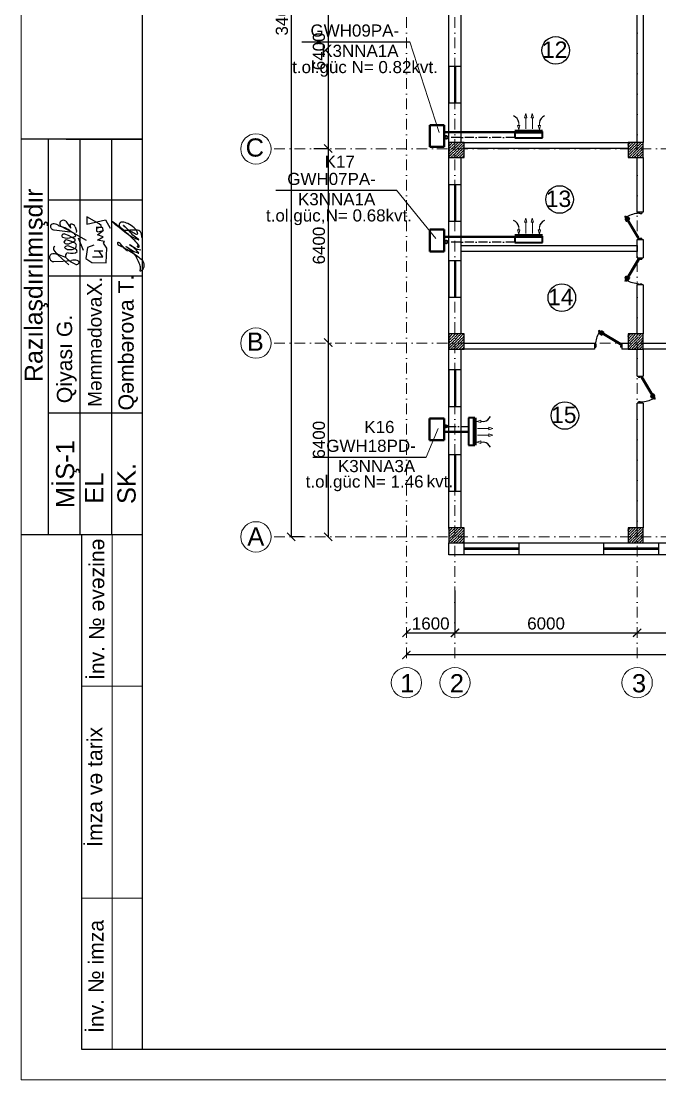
# Model space of a CAD drawing. Header units: millimetres. Extents: x 895788 to 1136524, y -21936 to 400945.
# Drawn here: x 1016239 to 1037276, y 204641 to 239538 of the extents above; entities that cross this region are included whole.
import ezdxf

# ---------------------------------------------------------------- set-up
doc = ezdxf.new("R2010")
doc.units = ezdxf.units.MM
doc.linetypes.add('ACAD_ISO10W100', pattern=[18, 12, -3, 0, -3])
doc.linetypes.add('Штрихпунктирная', pattern=[670.277762, 352.777767, -176.388884, 0, -141.111112])
for name, color, linetype, lineweight in [('0_Pen_No__1', 7, 'Continuous', 15), ('LLLLLLLL', 7, 'Continuous', 30), ('ДВЕРИ', 7, 'Continuous', 5), ('невидимка_Ном._пера__241_Ном._пера__7', 7, 'Continuous', 60), ('оси_Ном._пера__1', 7, 'Continuous', 15), ('перегородка_Ном._пера__7', 7, 'Continuous', 60), ('перегородка_Ном._пера__7_Ном._пера__7', 7, 'Continuous', 60), ('размер_Ном._пера__1_Ном._пера__7', 7, 'Continuous', 60), ('размер_Ном._пера__241_Ном._пера__7', 7, 'Continuous', 60), ('Чертеж эскизный_Ном._пера__1_Ном._пера__241_Ном._пера__21', 7, 'Continuous', 30)]:
    doc.layers.add(name, color=color, linetype=linetype, lineweight=lineweight)
doc.layers.add('Lines', color=7, linetype='Continuous')
doc.styles.add('ARİAL', font='arial.ttf')
doc.styles.get("Standard").update_dxf_attribs({"font": 'arial.ttf', "height": 400})
doc.styles.add('Times  New  Roman', font='A3TI(LA).TTF')
doc.styles.add('СГЕНЕРИР_СТИЛЬ_1', font='arial.ttf')
doc.dimstyles.new('razmeri a-g', dxfattribs={"dimtxt": 400, "dimasz": 270, "dimexe": 1.25, "dimexo": 0.625, "dimgap": 100, "dimtad": 1, "dimdec": 0, "dimtxsty": 'Standard', "dimblk": 'ARCHTICK', "dimcen": 2.5, "dimadec": 0, "dimazin": 0, "dimtfac": 1, "dimtdec": 0, "dimtmove": 0, "dimatfit": 3, "dimfxl": 1, "dimarcsym": 0})

# ---------------------------------------------------------------- blocks, each defined once
blk = doc.blocks.new('qapi 700')
at = {"layer": 'ДВЕРИ', "color": 251, "lineweight": 25, "true_color": 0x636466}
for p, q in [((1281620, 90086), (1281659, 90086)), ((1281620, 89997), (1281651, 89997)), ((1281651, 89997), (1281651, 90034)), ((1281651, 90034), (1281659, 90034)), ((1281659, 90034), (1281659, 90086)), ((1282368, 90010), (1281735, 89633)), ((1282395, 89980), (1281741, 89591)), ((1282382, 89987), (1282368, 90010)), ((1282420, 90086), (1282380, 90086)), ((1282380, 90034), (1282380, 90085)), ((1282388, 90034), (1282380, 90034)), ((1282388, 89991), (1282382, 89987)), ((1282388, 89997), (1282388, 90034)), ((1282420, 89997), (1282388, 89997)), ((1282420, 89997), (1282388, 89997)), ((1282395, 89980), (1282388, 89991)), ((1281812, 89685), (1281762, 89656)), ((1281762, 89656), (1281765, 89651)), ((1281776, 89665), (1281770, 89676)), ((1281775, 89698), (1281826, 89728)), ((1281787, 89613), (1281837, 89642)), ((1281792, 89676), (1281793, 89674)), ((1281835, 89712), (1281794, 89687)), ((1281814, 89681), (1281812, 89685)), ((1281872, 89650), (1281831, 89626)), ((1281837, 89642), (1281835, 89646)), ((1281836, 89725), (1281838, 89722)), ((1281884, 89645), (1281883, 89647)), ((1281733, 89605), (1281747, 89613)), ((1281741, 89591), (1281733, 89605)), ((1281747, 89613), (1281735, 89633)), ((1281785, 89617), (1281787, 89613)), ((1281802, 89622), (1281809, 89609)), ((1281820, 89629), (1281818, 89631)), ((1281831, 89604), (1281881, 89634))]:
    blk.add_line(p, q, dxfattribs=at)
for centre, radius, start, end in [((1282471, 90052), 821, 183.4077, 209.5706), ((1281783, 89684), 15.9, 120.7133, 210.7133), ((1281798, 89680), 7.94, 120.7133, 210.7133), ((1281830, 89721), 7.94, 30.7133, 120.7133), ((1281831, 89718), 7.94, 300.7133, 30.7133), ((1281876, 89643), 7.94, 30.7133, 120.7133), ((1281877, 89641), 7.94, 300.7133, 30.7133), ((1281823, 89617), 15.9, 210.7133, 300.7133), ((1281827, 89633), 7.94, 210.7133, 300.7133)]:
    blk.add_arc(centre, radius, start, end, dxfattribs=at)
blk = doc.blocks.new('_ArchTick')
at = {"color": 0, "linetype": 'ByBlock', "const_width": 0.15}
blk.add_lwpolyline([(-0.5, -0.5), (0.5, 0.5)], dxfattribs=at)
blk = doc.blocks.new('*D118')
at = {"color": 0, "lineweight": -2, "transparency": 16777216}
for p, q in [((1025536, 257142), (1025131, 257142)), ((1025133, 257142), (1025133, 222542)), ((1025536, 222542), (1025131, 222542))]:
    blk.add_line(p, q, dxfattribs=at)
at = {"layer": 'Defpoints', "color": 0, "transparency": 16777216}
for p in [(1025537, 257142), (1025133, 222542), (1025537, 222542)]:
    blk.add_point(p, dxfattribs=at)
at = {"color": 0, "lineweight": -2, "transparency": 16777216, "xscale": 270, "yscale": 270, "zscale": 270}
for p, rotation in [((1025133, 257142), 90), ((1025133, 222542), 270)]:
    blk.add_blockref('_ArchTick', p, dxfattribs=dict(at, rotation=rotation))
at = {"color": 0, "transparency": 16777216, "insert": (1024828, 239842), "char_height": 400, "attachment_point": 5, "rotation": 90}
blk.add_mtext('34600', dxfattribs=at)
blk = doc.blocks.new('*D122')
at = {"color": 0, "lineweight": -2, "transparency": 16777216}
for p, q in [((1026352, 241742), (1026352, 235342)), ((1026353, 241742), (1026353, 241742)), ((1025880, 235342), (1026353, 235342))]:
    blk.add_line(p, q, dxfattribs=at)
at = {"layer": 'Defpoints', "color": 0, "transparency": 16777216}
for p in [(1026352, 241742), (1025880, 235342), (1026352, 235342)]:
    blk.add_point(p, dxfattribs=at)
at = {"color": 0, "lineweight": -2, "transparency": 16777216, "xscale": 270, "yscale": 270, "zscale": 270}
for p, rotation in [((1026352, 241742), 90), ((1026352, 235342), 270)]:
    blk.add_blockref('_ArchTick', p, dxfattribs=dict(at, rotation=rotation))
at = {"color": 0, "transparency": 16777216, "insert": (1026048, 238542), "char_height": 400, "attachment_point": 5, "rotation": 90}
blk.add_mtext('6400', dxfattribs=at)
blk = doc.blocks.new('*D123')
at = {"color": 0, "lineweight": -2, "transparency": 16777216}
for p, q in [((1025880, 235342), (1026353, 235342)), ((1026352, 235342), (1026352, 228942)), ((1026353, 228942), (1026353, 228942))]:
    blk.add_line(p, q, dxfattribs=at)
at = {"layer": 'Defpoints', "color": 0, "transparency": 16777216}
for p in [(1025880, 235342), (1026352, 228942), (1026352, 228942)]:
    blk.add_point(p, dxfattribs=at)
at = {"color": 0, "lineweight": -2, "transparency": 16777216, "xscale": 270, "yscale": 270, "zscale": 270}
for p, rotation in [((1026352, 235342), 90), ((1026352, 228942), 270)]:
    blk.add_blockref('_ArchTick', p, dxfattribs=dict(at, rotation=rotation))
at = {"color": 0, "transparency": 16777216, "insert": (1026048, 232142), "char_height": 400, "attachment_point": 5, "rotation": 90}
blk.add_mtext('6400', dxfattribs=at)
blk = doc.blocks.new('*D124')
at = {"color": 0, "lineweight": -2, "transparency": 16777216}
for p, q in [((1026352, 228942), (1026351, 228942)), ((1026352, 228942), (1026352, 222541)), ((1026353, 222541), (1026353, 222541))]:
    blk.add_line(p, q, dxfattribs=at)
at = {"layer": 'Defpoints', "color": 0, "transparency": 16777216}
for p in [(1026352, 228942), (1026352, 222541), (1026352, 222541)]:
    blk.add_point(p, dxfattribs=at)
at = {"color": 0, "lineweight": -2, "transparency": 16777216, "xscale": 270, "yscale": 270, "zscale": 270}
for p, rotation in [((1026352, 228942), 90), ((1026352, 222541), 270)]:
    blk.add_blockref('_ArchTick', p, dxfattribs=dict(at, rotation=rotation))
at = {"color": 0, "transparency": 16777216, "insert": (1026048, 225741), "char_height": 400, "attachment_point": 5, "rotation": 90}
blk.add_mtext('6400', dxfattribs=at)
blk = doc.blocks.new('*D125')
at = {"color": 0, "lineweight": -2, "transparency": 16777216}
for p, q in [((1028929, 218754), (1028929, 218644)), ((1074129, 218646), (1028929, 218646)), ((1074129, 218754), (1074129, 218644))]:
    blk.add_line(p, q, dxfattribs=at)
at = {"layer": 'Defpoints', "color": 0, "transparency": 16777216}
for p in [(1028929, 218755), (1028929, 218646), (1074129, 218755)]:
    blk.add_point(p, dxfattribs=at)
at = {"color": 0, "lineweight": -2, "transparency": 16777216, "xscale": 270, "yscale": 270, "zscale": 270, "rotation": 180}
blk.add_blockref('_ArchTick', (1028929, 218646), dxfattribs=at)
at = {"color": 0, "lineweight": -2, "transparency": 16777216, "xscale": 270, "yscale": 270, "zscale": 270}
blk.add_blockref('_ArchTick', (1074129, 218646), dxfattribs=at)
at = {"color": 0, "transparency": 16777216, "insert": (1051529, 218950), "char_height": 400, "attachment_point": 5}
blk.add_mtext('45200', dxfattribs=at)
blk = doc.blocks.new('*D126')
at = {"color": 0, "lineweight": -2, "transparency": 16777216}
for p, q in [((1028929, 219461), (1028929, 219375)), ((1028929, 219376), (1030529, 219376)), ((1030529, 219461), (1030529, 219375))]:
    blk.add_line(p, q, dxfattribs=at)
at = {"layer": 'Defpoints', "color": 0, "transparency": 16777216}
for p in [(1028929, 219462), (1030529, 219462), (1030529, 219376)]:
    blk.add_point(p, dxfattribs=at)
at = {"color": 0, "lineweight": -2, "transparency": 16777216, "xscale": 270, "yscale": 270, "zscale": 270, "rotation": 180}
blk.add_blockref('_ArchTick', (1028929, 219376), dxfattribs=at)
at = {"color": 0, "lineweight": -2, "transparency": 16777216, "xscale": 270, "yscale": 270, "zscale": 270}
blk.add_blockref('_ArchTick', (1030529, 219376), dxfattribs=at)
at = {"color": 0, "transparency": 16777216, "insert": (1029729, 219681), "char_height": 400, "attachment_point": 5}
blk.add_mtext('1600', dxfattribs=at)
blk = doc.blocks.new('*D127')
at = {"color": 0, "lineweight": -2, "transparency": 16777216}
for p, q in [((1030529, 220768), (1030529, 219378)), ((1030529, 219379), (1036529, 219379)), ((1036529, 219378), (1036529, 219378))]:
    blk.add_line(p, q, dxfattribs=at)
at = {"layer": 'Defpoints', "color": 0, "transparency": 16777216}
for p in [(1030529, 220769), (1036529, 219379), (1036529, 219379)]:
    blk.add_point(p, dxfattribs=at)
at = {"color": 0, "lineweight": -2, "transparency": 16777216, "xscale": 270, "yscale": 270, "zscale": 270, "rotation": 180}
blk.add_blockref('_ArchTick', (1030529, 219379), dxfattribs=at)
at = {"color": 0, "lineweight": -2, "transparency": 16777216, "xscale": 270, "yscale": 270, "zscale": 270}
blk.add_blockref('_ArchTick', (1036529, 219379), dxfattribs=at)
at = {"color": 0, "transparency": 16777216, "insert": (1033529, 219683), "char_height": 400, "attachment_point": 5}
blk.add_mtext('6000', dxfattribs=at)
blk = doc.blocks.new('*D128')
at = {"color": 0, "lineweight": -2, "transparency": 16777216}
for p, q in [((1036529, 219380), (1036529, 219380)), ((1036529, 219379), (1042529, 219379)), ((1042529, 219380), (1042529, 219380))]:
    blk.add_line(p, q, dxfattribs=at)
at = {"layer": 'Defpoints', "color": 0, "transparency": 16777216}
for p in [(1036529, 219379), (1042529, 219379), (1042529, 219379)]:
    blk.add_point(p, dxfattribs=at)
at = {"color": 0, "lineweight": -2, "transparency": 16777216, "xscale": 270, "yscale": 270, "zscale": 270, "rotation": 180}
blk.add_blockref('_ArchTick', (1036529, 219379), dxfattribs=at)
at = {"color": 0, "lineweight": -2, "transparency": 16777216, "xscale": 270, "yscale": 270, "zscale": 270}
blk.add_blockref('_ArchTick', (1042529, 219379), dxfattribs=at)
at = {"color": 0, "transparency": 16777216, "insert": (1039529, 219683), "char_height": 400, "attachment_point": 5}
blk.add_mtext('6000', dxfattribs=at)

msp = doc.modelspace()

# ---------------------------------------------------------------- hatches: boundary and pattern name
at = {"lineweight": 9}
h = msp.add_hatch(dxfattribs=at)
h.set_pattern_fill('ANSI36', color=256, scale=500)
h.set_pattern_definition([(45, (-655909.3, 2691941.76), (33.1456304, 121.533978), [156.25, -31.25, 0, -31.25])])
h.paths.add_polyline_path([(1030328.849, 235541.681), (1030328.849, 235041.681), (1030828.849, 235041.681), (1030828.849, 235541.681)])
h = msp.add_hatch(dxfattribs=at)
h.set_pattern_fill('ANSI36', color=256, scale=500)
h.set_pattern_definition([(45, (-661809.3, 2691941.76), (33.1456304, 121.533978), [156.25, -31.25, 0, -31.25])])
h.paths.add_polyline_path([(1036228.849, 235541.681), (1036228.849, 235041.681), (1036728.849, 235041.681), (1036728.849, 235541.681)])
h = msp.add_hatch(dxfattribs=at)
h.set_pattern_fill('ANSI36', color=256, scale=500)
h.set_pattern_definition([(45, (-655909.3, 2685627.253), (33.1456304, 121.533978), [156.25, -31.25, 0, -31.25])])
h.paths.add_polyline_path([(1030328.849, 229227.173), (1030328.849, 228727.173), (1030828.849, 228727.173), (1030828.849, 229227.173)])
h = msp.add_hatch(dxfattribs=at)
h.set_pattern_fill('ANSI36', color=256, scale=500)
h.set_pattern_definition([(45, (-661809.3, 2685627.253), (33.1456304, 121.533978), [156.25, -31.25, 0, -31.25])])
h.paths.add_polyline_path([(1036228.849, 229227.173), (1036228.849, 228727.173), (1036728.849, 228727.173), (1036728.849, 229227.173)])
h = msp.add_hatch(dxfattribs=at)
h.set_pattern_fill('ANSI36', color=256, scale=500)
h.set_pattern_definition([(45, (-655909.3, 2679241.76), (33.1456304, 121.533978), [156.25, -31.25, 0, -31.25])])
h.paths.add_polyline_path([(1030328.849, 222841.681), (1030328.849, 222341.681), (1030828.849, 222341.681), (1030828.849, 222841.681)])
h = msp.add_hatch(dxfattribs=at)
h.set_pattern_fill('ANSI36', color=256, scale=500)
h.set_pattern_definition([(45, (-661809.5, 2679241.76), (33.1456304, 121.533978), [156.25, -31.25, 0, -31.25])])
h.paths.add_polyline_path([(1036229.044, 222841.681), (1036229.044, 222341.681), (1036729.044, 222341.681), (1036729.044, 222841.681)])

# ---------------------------------------------------------------- linework, layer by layer
for p, q in [((1025479.981, 238857.698), (1029042.719, 238857.698)), ((1017723.322, 235646.565), (1020231.322, 235646.565)), ((1017723.322, 235646.565), (1020231.322, 235646.565)), ((1017723.322, 235646.565), (1020231.322, 235646.565)), ((1024625.968, 233966.891), (1028602.326, 233966.891)), ((1020231.322, 233640.165), (1017141.466, 233640.165)), ((1020231.322, 231131.033), (1017141.466, 231131.033)), ((1020237.705, 226617.765), (1017141.466, 226617.765)), ((1025851.236, 225169.713), (1029584.268, 225169.713))]:
    msp.add_line(p, q)
at = {"color": 7, "lineweight": 0}
for p, q in [((1029042.719, 238857.698), (1030007.781, 235864.996)), ((1028602.326, 233966.891), (1029903.105, 232373.168)), ((1029584.268, 225169.713), (1029970.549, 226112.284))]:
    msp.add_line(p, q, dxfattribs=at)
at = {"color": 0, "lineweight": 15}
for p, q in [((1032819.984, 236357.214), (1032857.231, 236493.349)), ((1032899.256, 236357.214), (1032819.984, 236357.214)), ((1032857.231, 236493.349), (1032899.256, 236357.214)), ((1032859.62, 236357.214), (1032859.62, 235987.065)), ((1033038.5, 236357.214), (1033075.747, 236493.349)), ((1033117.772, 236357.214), (1033038.5, 236357.214)), ((1033075.747, 236493.349), (1033117.772, 236357.214)), ((1033078.136, 236357.214), (1033078.136, 235989.526)), ((1032628.913, 235965.966), (1032586.888, 236102.101)), ((1032586.888, 236102.101), (1032666.159, 236102.101)), ((1032626.523, 236102.101), (1032626.523, 236200.314)), ((1032666.159, 236102.101), (1032628.913, 235965.966)), ((1033311.75, 235965.966), (1033269.725, 236102.101)), ((1033269.725, 236102.101), (1033348.996, 236102.101)), ((1033309.36, 236102.101), (1033309.36, 236200.314)), ((1033348.996, 236102.101), (1033311.75, 235965.966)), ((1033407.819, 235901.376), (1032503.426, 235901.376)), ((1032503.426, 235901.376), (1032503.426, 235691.172)), ((1032503.426, 235691.172), (1033407.819, 235691.172)), ((1033407.819, 235691.172), (1033407.819, 235901.376)), ((1032819.937, 232911.206), (1032857.184, 233047.342)), ((1032899.209, 232911.206), (1032819.937, 232911.206)), ((1032857.184, 233047.342), (1032899.209, 232911.206)), ((1032859.573, 232911.206), (1032859.573, 232541.058)), ((1033038.453, 232911.206), (1033075.699, 233047.342)), ((1033117.724, 232911.206), (1033038.453, 232911.206)), ((1033075.699, 233047.342), (1033117.724, 232911.206)), ((1033078.088, 232911.206), (1033078.088, 232543.518)), ((1033407.772, 232455.368), (1032503.378, 232455.368)), ((1032503.378, 232455.368), (1032503.378, 232245.164)), ((1032628.865, 232519.958), (1032586.84, 232656.094)), ((1032586.84, 232656.094), (1032666.112, 232656.094)), ((1032626.476, 232656.094), (1032626.476, 232754.307)), ((1032666.112, 232656.094), (1032628.865, 232519.958)), ((1033311.702, 232519.958), (1033269.677, 232656.094)), ((1033269.677, 232656.094), (1033348.949, 232656.094)), ((1033309.313, 232656.094), (1033309.313, 232754.307)), ((1033348.949, 232656.094), (1033311.702, 232519.958)), ((1033407.772, 232245.164), (1033407.772, 232455.368)), ((1032503.378, 232245.164), (1033407.772, 232245.164)), ((1031182.901, 226466.839), (1030972.697, 226466.839)), ((1030972.697, 226466.839), (1030972.697, 225562.445)), ((1031182.901, 225562.445), (1031182.901, 226466.839)), ((1031247.491, 226341.352), (1031383.627, 226383.377)), ((1031383.627, 226304.105), (1031247.491, 226341.352)), ((1031383.627, 226383.377), (1031383.627, 226304.105)), ((1031383.627, 226343.741), (1031481.84, 226343.741)), ((1031638.739, 226071.009), (1031638.739, 226150.28)), ((1031638.739, 226150.28), (1031774.875, 226113.034)), ((1031638.739, 226110.644), (1031268.59, 226110.644)), ((1031638.739, 225892.129), (1031271.051, 225892.129)), ((1031774.875, 226113.034), (1031638.739, 226071.009)), ((1031638.739, 225852.493), (1031638.739, 225931.765)), ((1031638.739, 225931.765), (1031774.875, 225894.518)), ((1031774.875, 225894.518), (1031638.739, 225852.493)), ((1030972.697, 225562.445), (1031182.901, 225562.445)), ((1031247.491, 225658.515), (1031383.627, 225700.54)), ((1031383.627, 225621.268), (1031247.491, 225658.515)), ((1031383.627, 225700.54), (1031383.627, 225621.268)), ((1031383.627, 225660.904), (1031481.84, 225660.904))]:
    msp.add_line(p, q, dxfattribs=at)
at = {"color": 163, "lineweight": 50}
for p, q in [((1030174.365, 236112.253), (1029698.057, 236112.253)), ((1029698.057, 235395.142), (1029698.057, 236112.253)), ((1030174.365, 235395.142), (1030174.365, 236112.253)), ((1029698.057, 235395.142), (1030174.365, 235395.142)), ((1030174.317, 232666.246), (1029698.009, 232666.246)), ((1029698.009, 231949.135), (1029698.009, 232666.246)), ((1030174.317, 231949.135), (1030174.317, 232666.246)), ((1029698.009, 231949.135), (1030174.317, 231949.135)), ((1029692.099, 226439.498), (1030168.407, 226439.498)), ((1029692.099, 226439.498), (1029692.099, 225722.387)), ((1030168.407, 226439.498), (1030168.407, 225722.387)), ((1030168.407, 225722.387), (1029692.099, 225722.387))]:
    msp.add_line(p, q, dxfattribs=at)
at = {"color": 5, "lineweight": 50}
for p, q in [((1033407.819, 235926.148), (1032503.426, 235926.148)), ((1033407.819, 235871.287), (1032503.426, 235871.287)), ((1033407.772, 232480.14), (1032503.378, 232480.14)), ((1033407.772, 232425.279), (1032503.378, 232425.279)), ((1031152.812, 225562.445), (1031152.812, 226466.839)), ((1031207.673, 225562.445), (1031207.673, 226466.839))]:
    msp.add_line(p, q, dxfattribs=at)
at = {"lineweight": 30}
for p, q in [((1020231.322, 235646.565), (1016250.01, 235646.565)), ((1020231.322, 222604.965), (1016250.01, 222604.965)), ((1018235.295, 205638.738), (1018235.295, 222604.965)), ((1020231.322, 205638.738), (1018235.295, 205638.738))]:
    msp.add_line(p, q, dxfattribs=at)
at = {"lineweight": -3}
for p, q in [((1017141.466, 222604.965), (1017141.466, 235646.565)), ((1018184.794, 222604.965), (1018184.794, 235646.565)), ((1019228.122, 222604.965), (1019228.122, 235646.565))]:
    msp.add_line(p, q, dxfattribs=at)
at = {"color": 193, "lineweight": 50}
for p, q in [((1032503.426, 235880.713), (1030174.365, 235880.713)), ((1032503.378, 232434.705), (1030174.317, 232434.705)), ((1030168.407, 225998.763), (1030972.697, 225998.763))]:
    msp.add_line(p, q, dxfattribs=at)
at = {"color": 7, "linetype": 'ACAD_ISO10W100', "lineweight": 30, "ltscale": 25}
for p, q in [((1032503.426, 235703.481), (1030285.823, 235701.671)), ((1032503.378, 232257.473), (1030285.775, 232255.663)), ((1030267.333, 226178.763), (1030972.697, 226178.763))]:
    msp.add_line(p, q, dxfattribs=at)
at = {"lineweight": 50}
for p, q in [((1033407.819, 235901.376), (1032503.426, 235901.376)), ((1033407.772, 232455.368), (1032503.378, 232455.368)), ((1031182.901, 225562.445), (1031182.901, 226466.839))]:
    msp.add_line(p, q, dxfattribs=at)
at = {"color": 0, "lineweight": 40}
for p, q in [((1033407.819, 235901.376), (1032503.426, 235901.376)), ((1032503.426, 235901.376), (1032503.426, 235691.172)), ((1032503.426, 235691.172), (1033407.819, 235691.172)), ((1033407.819, 235691.172), (1033407.819, 235901.376)), ((1033407.772, 232455.368), (1032503.378, 232455.368)), ((1032503.378, 232455.368), (1032503.378, 232245.164)), ((1033407.772, 232245.164), (1033407.772, 232455.368)), ((1032503.378, 232245.164), (1033407.772, 232245.164)), ((1031182.901, 226466.839), (1030972.697, 226466.839)), ((1030972.697, 226466.839), (1030972.697, 225562.445)), ((1031182.901, 225562.445), (1031182.901, 226466.839)), ((1030972.697, 225562.445), (1031182.901, 225562.445))]:
    msp.add_line(p, q, dxfattribs=at)
at = {"color": 5, "lineweight": 30}
for p, q in [((1018808.739, 232855.661), (1018398.19, 233090.739)), ((1018398.19, 233090.739), (1018398.19, 232852.13)), ((1018398.19, 232852.13), (1019012.08, 232985.196)), ((1018874.129, 232799.577), (1018808.739, 232855.661)), ((1018884.791, 232750.277), (1018874.129, 232799.577)), ((1019012.08, 232985.196), (1019168.43, 232718.14)), ((1018707.224, 232741.376), (1018884.791, 232750.277)), ((1018800.008, 232741.376), (1018707.224, 232741.376)), ((1018716.608, 232711.479), (1018800.008, 232741.376)), ((1018716.608, 232711.479), (1018720.64, 232620.263)), ((1018760.482, 232592.197), (1018720.64, 232620.263)), ((1018751.854, 232494.846), (1018949.278, 232643.537)), ((1018936.712, 232426.513), (1018751.854, 232494.846)), ((1018756.638, 232323.599), (1018936.712, 232426.513)), ((1018760.482, 232592.197), (1018942.591, 232638.501)), ((1018884.791, 232750.277), (1018800.008, 232741.376)), ((1018927.346, 232714.822), (1018884.791, 232750.277)), ((1018942.591, 232638.501), (1018927.346, 232714.822)), ((1018422.232, 232077.677), (1018369.636, 231710.553)), ((1018630.274, 232156.027), (1018422.232, 232077.677)), ((1018987.074, 232270.637), (1018756.638, 232323.599)), ((1018948.01, 232221.333), (1018987.074, 232270.637)), ((1019061.104, 232057.974), (1018948.01, 232221.333)), ((1018591.748, 231768.488), (1018930.806, 231768.488)), ((1018591.748, 231768.488), (1018930.806, 231768.488)), ((1018644.143, 231963.028), (1018931.022, 231963.028)), ((1018930.806, 231768.488), (1018791.552, 231963.028)), ((1019041.389, 231576.267), (1019061.104, 232057.974)), ((1018369.636, 231710.553), (1018570.52, 231578.966)), ((1018570.52, 231578.966), (1019041.389, 231576.267))]:
    msp.add_line(p, q, dxfattribs=at)
at = {"lineweight": 30, "flags": 128}
msp.add_lwpolyline([(1020231.322, 262924.707), (1099074.38, 262924.707), (1099074.38, 205638.738), (1020231.322, 205638.738)], close=True, dxfattribs=at)
at = {"color": 0, "lineweight": 30}
for points in [[(1030328.766, 222841.681), (1030329.044, 247841.681)], [(1030728.874, 235541.681), (1030728.956, 241441.681)], [(1036728.849, 240341.681), (1036728.849, 235541.681), (1036528.849, 235541.681), (1036528.849, 240341.681)], [(1030728.787, 229241.681), (1030728.867, 235041.681)], [(1036528.849, 233241.681), (1036528.849, 235041.681), (1036728.849, 235041.681), (1036728.849, 233241.681)], [(1036728.849, 233241.681), (1036528.849, 233241.681)], [(1036528.849, 231741.681), (1036528.849, 232341.681)], [(1036528.849, 232341.681), (1036728.849, 232341.681)], [(1036728.849, 232341.681), (1036728.849, 231741.681)], [(1036528.849, 231741.681), (1036728.849, 231741.681)], [(1036728.849, 230841.681), (1036728.849, 229227.173), (1036528.849, 229227.173), (1036528.849, 230841.681)], [(1036728.849, 230841.681), (1036528.849, 230841.681)], [(1030728.699, 222841.681), (1030728.78, 228727.173)], [(1035128.849, 228727.173), (1030828.849, 228727.173), (1030828.849, 228927.173), (1035128.849, 228927.173)], [(1035128.849, 228927.173), (1035128.849, 228727.173)], [(1036028.849, 228927.173), (1036228.849, 228927.173), (1036228.849, 228727.173), (1036028.849, 228727.173)], [(1036028.849, 228927.173), (1036028.849, 228727.173)], [(1036528.849, 227841.681), (1036528.849, 228727.173), (1036728.849, 228727.173), (1036728.849, 227841.681)], [(1039228.849, 228727.173), (1036728.849, 228727.173), (1036728.849, 228927.173), (1038728.849, 228927.173)], [(1036528.849, 227841.681), (1036728.849, 227841.681)], [(1036728.849, 226941.681), (1036728.849, 222841.681), (1036528.849, 222841.681), (1036528.849, 226941.681)], [(1036728.849, 226941.681), (1036528.849, 226941.681)]]:
    msp.add_lwpolyline(points, dxfattribs=at)
for points in [[(1030728.947, 236841.605), (1030728.947, 238041.605), (1030328.947, 238041.605), (1030328.947, 236841.605)], [(1036228.849, 235341.681), (1030828.849, 235341.681), (1030828.849, 235541.681), (1036228.849, 235541.681)], [(1030728.838, 232941.681), (1030728.838, 234141.681), (1030328.838, 234141.681), (1030328.838, 232941.681)], [(1036528.849, 231941.681), (1030728.826, 231941.683), (1030728.826, 232141.683), (1036528.849, 232141.681)], [(1030728.771, 230441.605), (1030728.771, 231641.605), (1030328.771, 231641.605), (1030328.771, 230441.605)], [(1030728.771, 226841.605), (1030728.771, 228041.605), (1030328.771, 228041.605), (1030328.771, 226841.605)], [(1030728.771, 224041.637), (1030728.771, 225241.637), (1030328.771, 225241.637), (1030328.771, 224041.637)], [(1042728.673, 221941.681), (1030328.676, 221941.686), (1030328.676, 222341.686), (1042728.673, 222341.681)], [(1030828.849, 222341.678), (1032628.849, 222341.678), (1032628.849, 221941.678), (1030828.849, 221941.678)], [(1035428.849, 222341.676), (1037228.849, 222341.676), (1037228.849, 221941.676), (1035428.849, 221941.676)]]:
    msp.add_lwpolyline(points, close=True, dxfattribs=at)
at = {"color": 146, "lineweight": 30, "true_color": 0x105689}
for points in [[(1030560.085, 238041.605), (1030510.085, 238041.605), (1030510.085, 236841.605), (1030560.085, 236841.605)], [(1030560.085, 238041.605), (1030510.085, 238041.605), (1030510.085, 236841.605), (1030560.085, 236841.605)], [(1030559.976, 234141.681), (1030509.976, 234141.681), (1030509.976, 232941.681), (1030559.976, 232941.681)], [(1030559.908, 231641.605), (1030509.908, 231641.605), (1030509.908, 230441.605), (1030559.908, 230441.605)], [(1030559.908, 228041.605), (1030509.908, 228041.605), (1030509.908, 226841.605), (1030559.908, 226841.605)], [(1030559.908, 225241.637), (1030509.908, 225241.637), (1030509.908, 224041.637), (1030559.908, 224041.637)], [(1032628.849, 222172.815), (1032628.849, 222122.815), (1030828.849, 222122.815), (1030828.849, 222172.815)], [(1037228.849, 222172.813), (1037228.849, 222122.813), (1035428.849, 222122.813), (1035428.849, 222172.813)]]:
    msp.add_lwpolyline(points, close=True, dxfattribs=at)
at = {"color": 3, "lineweight": 30}
for points in [[(1030828.849, 235541.681), (1030328.849, 235541.681), (1030328.849, 235041.681), (1030828.849, 235041.681)], [(1036728.849, 235541.681), (1036228.849, 235541.681), (1036228.849, 235041.681), (1036728.849, 235041.681)], [(1030828.849, 229227.173), (1030328.849, 229227.173), (1030328.849, 228727.173), (1030828.849, 228727.173)], [(1036728.849, 229227.173), (1036228.849, 229227.173), (1036228.849, 228727.173), (1036728.849, 228727.173)], [(1030828.849, 222841.681), (1030328.849, 222841.681), (1030328.849, 222341.681), (1030828.849, 222341.681)], [(1036729.044, 222841.681), (1036229.044, 222841.681), (1036229.044, 222341.681), (1036729.044, 222341.681)]]:
    msp.add_lwpolyline(points, close=True, dxfattribs=at)
at = {"color": 0, "lineweight": 25}
for centre in [(1033848.023, 238574.737), (1033973.909, 233660.184), (1034048.653, 230423.167)]:
    msp.add_circle(centre, 454.873, dxfattribs=at)
at = {"color": 7, "lineweight": 40}
for centre, radius in [((1030236.1, 235706.416), 49.949), ((1030236.052, 232260.408), 49.949), ((1030228.71, 226178.763), 38.623)]:
    msp.add_circle(centre, radius, dxfattribs=at)
at = {"lineweight": 25}
msp.add_circle((1034148.307, 226538.739), 454.873, dxfattribs=at)
for centre, start, end in [((1032360.115, 236163.235), 7.9235886, 68.3516294), ((1033575.768, 236163.235), 111.6483706, 172.0764114), ((1032360.068, 232717.228), 7.9235886, 68.3516294), ((1033575.721, 232717.228), 111.6483706, 172.0764114), ((1031444.761, 226610.149), 277.9235886, 338.3516294), ((1031444.761, 225394.496), 21.6483706, 82.0764114)]:
    msp.add_arc(centre, 268.976, start, end)
at = {"color": 5, "lineweight": 30}
for points in [[(1019248.003, 232927.71), (1019245.35, 232927.674), (1019255.73, 232915.896), (1019265.518, 232905.241)], [(1019263.743, 232918.135), (1019256.885, 232922.846), (1019249.719, 232927.733), (1019248.003, 232927.71)], [(1019415.204, 232806.133), (1019371.728, 232840.303), (1019333.861, 232869.971), (1019263.743, 232918.135)], [(1019265.518, 232905.241), (1019333.13, 232831.649), (1019372.546, 232811.684), (1019417.958, 232780.807)], [(1019658.88, 232608.561), (1019575.568, 232679.832), (1019487.607, 232749.227), (1019415.204, 232806.133)], [(1019417.958, 232780.807), (1019488.213, 232733.04), (1019572.821, 232659.159), (1019657.21, 232592.573)], [(1019469.591, 232838.685), (1019465.549, 232815.437), (1019470.65, 232791.678), (1019480.186, 232769.718)], [(1019494.567, 232887.188), (1019481.5, 232874.728), (1019472.751, 232856.863), (1019469.591, 232838.685)], [(1019480.186, 232769.718), (1019503.09, 232716.971), (1019551.577, 232674.604), (1019604.365, 232657.158)], [(1019577.633, 232913.516), (1019547.325, 232913.203), (1019515.438, 232907.09), (1019494.567, 232887.188)], [(1019748.875, 232864.007), (1019695.03, 232890.525), (1019639.634, 232914.156), (1019577.633, 232913.516)], [(1019607.966, 232812.218), (1019585.612, 232834.433), (1019648.665, 232768.649), (1019695.516, 232724.668)], [(1019618.478, 232801.705), (1019614.565, 232805.614), (1019610.65, 232809.55), (1019607.966, 232812.218)], [(1019791.996, 232628.187), (1019746.942, 232680.173), (1019683.064, 232737.188), (1019618.478, 232801.705)], [(1019955.476, 232728.107), (1019895.285, 232784.873), (1019823.573, 232827.219), (1019748.875, 232864.007)], [(1019657.21, 232592.573), (1019763.685, 232508.559), (1019869.811, 232436.159), (1019979.692, 232383.919)], [(1019939.371, 232346.66), (1019855.756, 232431.382), (1019760.796, 232521.375), (1019658.88, 232608.561)], [(1019695.516, 232724.668), (1019760.649, 232663.523), (1019794.466, 232644.518), (1019833.945, 232622.363)], [(1020000.347, 232419.836), (1019873.052, 232510.594), (1019846.094, 232565.765), (1019791.996, 232628.187)], [(1019833.945, 232622.363), (1019868.782, 232602.813), (1019908.027, 232580.811), (1019967.068, 232549.225)], [(1020044.995, 232623.411), (1020018.959, 232660.391), (1019989.005, 232696.486), (1019955.476, 232728.107)], [(1019967.068, 232549.225), (1020010.284, 232526.105), (1020064.105, 232497.85), (1020075.452, 232524.453)], [(1019969.768, 232657.158), (1020005.057, 232658.826), (1020040.661, 232664.1), (1020075.555, 232657.158)], [(1020111.807, 232332.454), (1020145.903, 232324.365), (1020061.534, 232376.212), (1020000.347, 232419.836)], [(1020075.452, 232561.407), (1020070.123, 232586.098), (1020058.052, 232604.865), (1020044.995, 232623.411)], [(1020075.452, 232524.453), (1020079.223, 232533.296), (1020078.302, 232548.199), (1020075.452, 232561.407)], [(1020075.555, 232657.158), (1020100.507, 232652.193), (1020125.096, 232640.982), (1020143.448, 232623.799)], [(1020143.448, 232623.799), (1020165.987, 232602.697), (1020179.12, 232572.59), (1020187.887, 232542.22)], [(1020187.887, 232542.22), (1020200.393, 232498.9), (1020204.016, 232455.046), (1020207.638, 232411.192)], [(1019420.579, 232241.458), (1019411.344, 232235.599), (1019405.875, 232220.311), (1019406.588, 232207.832)], [(1019406.588, 232207.832), (1019407.999, 232183.183), (1019433.533, 232169.495), (1019457.459, 232156.962)], [(1019467.17, 232231.131), (1019451.247, 232240.629), (1019432.68, 232249.137), (1019420.579, 232241.458)], [(1019457.459, 232156.962), (1019517.609, 232125.453), (1019567.587, 232101.245), (1019618.317, 232074.276)], [(1019565.633, 232132.667), (1019537.572, 232167.27), (1019513.63, 232203.416), (1019467.17, 232231.131)], [(1019736.283, 231962.017), (1019675.275, 232017.356), (1019614.267, 232072.695), (1019565.633, 232132.667)], [(1019618.317, 232074.276), (1019752.196, 232003.102), (1019891.31, 231912.692), (1020024.245, 231823.178)], [(1019889.318, 231950.762), (1019802.182, 232030.113), (1019662.957, 232123.158), (1019693.074, 232108.89)], [(1019693.074, 232108.89), (1019705.933, 232102.797), (1019749.664, 232077.141), (1019785.993, 232054.618)], [(1019809.012, 232168.614), (1019789.853, 232180.887), (1019898.392, 232114.26), (1019967.639, 232072.942)], [(1019879.928, 232123.246), (1019852.8, 232141.163), (1019817.719, 232163.036), (1019809.012, 232168.614)], [(1020024.299, 231997.622), (1019962.171, 232062.228), (1019941.597, 232082.516), (1019879.928, 232123.246)], [(1020100.87, 232161.684), (1020041.733, 232240.394), (1019992.875, 232292.448), (1019939.371, 232346.66)], [(1019967.639, 232072.942), (1020014.577, 232044.935), (1020043.462, 232028.556), (1020080.381, 232017.664)], [(1019979.692, 232383.919), (1020014.36, 232367.436), (1020049.403, 232352.961), (1020092.065, 232338.547)], [(1020057.514, 232117.858), (1020050.887, 232103.772), (1020072.251, 232086.022), (1020091.189, 232084.183)], [(1020075.873, 232129.209), (1020069.273, 232129.874), (1020060.518, 232124.242), (1020057.514, 232117.858)], [(1020091.953, 232113.129), (1020087.39, 232120.818), (1020082.827, 232128.508), (1020075.873, 232129.209)], [(1020091.189, 232084.183), (1020105.757, 232082.768), (1020118.889, 232090.77), (1020123.993, 232100.494)], [(1020092.065, 232338.547), (1020099.338, 232336.09), (1020106.834, 232333.634), (1020111.807, 232332.454)], [(1020123.993, 232100.494), (1020133.106, 232117.858), (1020116.623, 232140.717), (1020100.87, 232161.684)], [(1019785.993, 232054.618), (1019833.797, 232024.98), (1019868.785, 232000.767), (1019906.009, 231979.475)], [(1020079.474, 231655.943), (1020030.975, 231756.38), (1020010.614, 231840.303), (1019889.318, 231950.762)], [(1019906.009, 231979.475), (1019955.59, 231951.114), (1020009.138, 231927.933), (1020076.377, 231898.563)], [(1020024.245, 231823.178), (1020082.261, 231784.112), (1020139.101, 231745.216), (1020188.998, 231695.7)], [(1020105.813, 231887.42), (1020134.614, 231882.337), (1020068.798, 231951.347), (1020024.299, 231997.622)], [(1020076.377, 231898.563), (1020087.598, 231893.661), (1020099.199, 231888.587), (1020105.813, 231887.42)], [(1020080.381, 232017.664), (1020109.008, 232009.219), (1020142.465, 232004.072), (1020175.923, 231998.926)], [(1020162.704, 231468.658), (1020145.743, 231532.959), (1020107.807, 231597.269), (1020079.474, 231655.943)], [(1020162.704, 231325.915), (1020176.155, 231379.091), (1020174.517, 231423.872), (1020162.704, 231468.658)], [(1020188.998, 231695.7), (1020223.955, 231661.01), (1020255.505, 231621.108), (1020269.876, 231574.221)], [(1020280.221, 231460.341), (1020278.612, 231424.666), (1020274.718, 231393.779), (1020240.729, 231354.519)], [(1020269.876, 231574.221), (1020281.136, 231537.483), (1020281.85, 231496.458), (1020280.221, 231460.341)], [(1020158.134, 231302.534), (1020157.793, 231307.931), (1020160.459, 231317.04), (1020162.704, 231325.915)], [(1020240.729, 231354.519), (1020211.362, 231320.597), (1020159.528, 231280.424), (1020158.134, 231302.534)]]:
    msp.add_open_spline(points, degree=3, dxfattribs=at)
msp.add_open_spline([(1019604.365, 232657.158), (1019672.372, 232634.681), (1019747.518, 232653.566), (1019820.287, 232657.158), (1019870.664, 232659.644), (1019919.902, 232654.801), (1019969.768, 232657.158)], degree=3, knots=[33, 33, 33, 33, 34, 34, 34, 35, 35, 35, 35], dxfattribs=at)
at = {"layer": 'Lines', "linetype": 'ByBlock'}
msp.add_line((1017805.806, 235646.565), (1020231.322, 235646.565), dxfattribs=at)
msp.add_line((1017805.806, 235646.565), (1020231.322, 235646.565), dxfattribs=at)
at = {"layer": 'невидимка_Ном._пера__241_Ном._пера__7', "linetype": 'Continuous', "lineweight": 30}
msp.add_line((1020231.322, 222604.965), (1016250.01, 222604.965), dxfattribs=at)
at = {"layer": 'невидимка_Ном._пера__241_Ном._пера__7', "linetype": 'Continuous', "lineweight": 20, "flags": 128}
msp.add_lwpolyline([(1016239.268, 263922.72), (1100072.394, 263922.72), (1100072.394, 204640.724), (1016239.268, 204640.724)], close=True, dxfattribs=at)
at = {"layer": 'оси_Ном._пера__1', "linetype": 'Штрихпунктирная'}
for p, q in [((1024570.357, 235327.173), (1074026.583, 235327.173)), ((1024570.357, 228927.173), (1038728.849, 228927.173)), ((1024570.357, 222541.198), (1074026.583, 222541.198))]:
    msp.add_line(p, q, dxfattribs=at)
at = {"layer": 'оси_Ном._пера__1', "linetype": 'Штрихпунктирная', "flags": 128}
for points in [[(1028928.849, 257775.029), (1028928.849, 221411.943), (1028928.849, 218232.667)], [(1030528.849, 257775.029), (1030528.849, 221411.943), (1030528.849, 218232.667)], [(1036528.849, 257775.029), (1036528.849, 221411.943), (1036528.849, 218232.667)]]:
    msp.add_lwpolyline(points, dxfattribs=at)
at = {"layer": 'оси_Ном._пера__1', "linetype": 'Continuous'}
for centre in [(1023972.558, 235325.917), (1023972.558, 228925.917), (1023972.558, 222539.943), (1028928.849, 217732.667), (1030528.849, 217732.667), (1036528.849, 217732.667)]:
    msp.add_circle(centre, 500, dxfattribs=at)
at = {"layer": 'размер_Ном._пера__241_Ном._пера__7', "linetype": 'Continuous', "lineweight": 20}
for p, q in [((1019233.308, 205638.738), (1019233.308, 222604.965)), ((1020231.322, 217614.898), (1018235.295, 217614.898)), ((1020231.322, 210628.805), (1018235.295, 210628.805))]:
    msp.add_line(p, q, dxfattribs=at)
at = {"layer": 'Чертеж эскизный_Ном._пера__1_Ном._пера__241_Ном._пера__21', "color": 5, "linetype": 'Continuous', "lineweight": 30}
for p, q in [((1017684.888, 232730.777), (1017494.271, 232785.141)), ((1017560.992, 232766.112), (1017524.615, 232818.765)), ((1017706.096, 232942.6), (1017834.266, 232765.924)), ((1017877.966, 232717.771), (1017849.263, 232830.83)), ((1017326.733, 232657.439), (1017857.775, 232598.754)), ((1017889.095, 232590.068), (1017560.992, 232766.112)), ((1017794.195, 232475.253), (1017677.388, 232519.657)), ((1017784.121, 232671.729), (1017684.888, 232730.777)), ((1017889.095, 232590.068), (1017784.121, 232671.729)), ((1017916.742, 232408.237), (1017794.195, 232475.253)), ((1017834.266, 232765.924), (1017877.966, 232717.771)), ((1018134.424, 232451.467), (1017889.095, 232590.068)), ((1018015.725, 232513.534), (1017889.095, 232590.068)), ((1018013.167, 232761.353), (1018056.749, 232626.151)), ((1018056.749, 232626.151), (1018054.991, 232571.087)), ((1018389.126, 232308.765), (1018134.424, 232451.467)), ((1017645.05, 232256.87), (1017693.085, 232213.521)), ((1017896.121, 232274.325), (1017765.373, 232322.595)), ((1017956.925, 232071.288), (1017812.469, 232118.856)), ((1017848.672, 232216.917), (1017943.927, 232250.684)), ((1018013.631, 232216.213), (1017896.121, 232274.325)), ((1018002.268, 232348.485), (1017916.742, 232408.237)), ((1017943.927, 232250.684), (1018004.845, 232298.224)), ((1018055.924, 232016.808), (1017956.925, 232071.288)), ((1018287.195, 231973.692), (1018128.565, 232387.03)), ((1017804.305, 231507.538), (1017442.303, 231834.228)), ((1017712.646, 231742.66), (1017483.133, 231840.841)), ((1017866.357, 231603.942), (1017712.646, 231742.66)), ((1017823.126, 231642.956), (1017712.646, 231742.66)), ((1017782.357, 231901.995), (1017865.305, 231892.504)), ((1017799.815, 232008.258), (1017914.044, 232014.115)), ((1017865.305, 231892.504), (1017947.785, 231892.152)), ((1017914.044, 232014.115), (1018002.043, 232046.46)), ((1017947.785, 231892.152), (1018029.796, 231900.938)), ((1018029.796, 231900.938), (1018077.715, 231949.207)), ((1018077.715, 231949.207), (1018055.924, 232016.808)), ((1017315.945, 231616.952), (1017612.943, 231632.18)), ((1017612.943, 231632.18), (1017896.233, 231646.705)), ((1018012.454, 231524.39), (1017866.357, 231603.942))]:
    msp.add_line(p, q, dxfattribs=at)
for centre, radius, start, end in [((1017331.132, 232784.922), 127.559, 172.1400568, 268.0236759), ((1017317.729, 232706.253), 148.314, 86.5203856, 139.606478), ((1017319.365, 232598.917), 255.483, 46.795063, 88.3477911), ((1017597.866, 232873.307), 91.326, 125.0097987, 216.6710465), ((1017622.462, 232848.502), 125.893, 48.3698153, 127.7023591), ((1017882.548, 232799.022), 46.04, 99.6530223, 136.2998092), ((1017899.088, 232728.079), 118.833, 16.2605742, 101.7799078), ((1017619.701, 232462.001), 44.885, 128.9072181, 250.3828148), ((1017650.017, 232449.472), 75.334, 68.6950514, 140.9526239), ((1017762.883, 232785.734), 398.759, 246.6179865, 291.1269817), ((1017896.697, 232650.057), 236.487, 272.4025122, 306.6216955), ((1017991.114, 232462.542), 46.71, 357.1936076, 80.7314985), ((1017379.98, 232036.935), 79.499, 115.537655, 212.0654179), ((1017734.158, 232236.74), 91.354, 70.0200877, 167.2701792), ((1017764.428, 232017.766), 111.924, 64.5815351, 149.3613111), ((1017822.219, 232216.158), 209.104, 222.531348, 263.8492487), ((1017767.39, 232374.99), 177.746, 245.288717, 297.2122737), ((1017965.204, 232128.223), 89.679, 294.2539437, 359.0289028), ((1017987.028, 232322.507), 30.118, 306.2675043, 59.602855), ((1017978.593, 232145.816), 78.635, 345.9334101, 63.5397682), ((1017301.466, 231748.996), 132.836, 127.12996, 276.2577), ((1017311.27, 231625.157), 246.74, 57.9230839, 111.3894046), ((1017599.866, 232141.614), 322.632, 207.0821585, 248.7882008), ((1017803.935, 231799.483), 107.53, 141.2894285, 211.9005473), ((1017774.721, 231842.776), 59.709, 82.6529067, 156.3475549), ((1017991.258, 231404.112), 260.54, 68.3464395, 111.3905087), ((1018052.629, 231614.625), 98.774, 246.0000583, 321.6413551), ((1018049.99, 231505.133), 146.006, 56.3463068, 75.1555678), ((1018103.56, 231590.299), 45.501, 305.6535357, 53.0641548)]:
    msp.add_arc(centre, radius, start, end, dxfattribs=at)

# ---------------------------------------------------------------- block references
at = {"color": 0, "lineweight": 30}
for p, xscale, yscale, zscale, rotation in [((935161.466, 1677538.325), 1.126929626026874, 1.126929626026874, 1.126929626026874, 270), ((934969.041, -1216194.24), -1.129065648574512, 1.129065648574512, 1.129065648574512, 270), ((1137024.477, -1202097.949), 1.11503257298745, 1.11503257298745, 1.11503257298745, 90.00000000000001)]:
    msp.add_blockref('qapi 700', p, dxfattribs=dict(at, xscale=xscale, yscale=yscale, zscale=zscale, rotation=rotation))
at = {"lineweight": 15, "xscale": -1.121843277023546, "yscale": 1.121843277023546, "zscale": 1.121843277023546, "rotation": 180}
msp.add_blockref('qapi 700', (-402647.487, 329850.528), dxfattribs=at)

# ---------------------------------------------------------------- texts
for s, p in [('GWH09PA-', (1025769.007, 239029.026)), ('K3NNA1A', (1026122.623, 238360.722)), ('t', (1025164.436, 237825.913)), ('.ol.güc ', (1025319.689, 237825.913)), ('N=', (1027121.326, 237825.913)), (' 0.', (1027851.203, 237825.913)), ('82', (1028472.485, 237825.913)), ('kvt.', (1029094.041, 237825.913)), ('K17', (1026235.071, 234706.286)), ('GWH07PA-', (1025003.762, 234138.219)), ('K3NNA1A', (1025357.377, 233469.915)), ('t.ol.güc, ', (1024303.464, 232933.964)), ('N=', (1026269.837, 232935.106)), (' 0.', (1026999.714, 232935.106)), ('68', (1027620.997, 232935.106)), ('kvt.', (1028242.552, 232935.106)), ('K16', (1027541.21, 225961.64)), ('GWH18PD-', (1026288.02, 225341.041)), ('K3NNA3A', (1026672.467, 224672.737)), ('t.ol.güc ', (1025610.98, 224162.683)), ('N=', (1027521.334, 224162.683)), ('1', (1028406.463, 224162.683)), ('46', (1028872.493, 224162.683)), ('kvt.', (1029596.366, 224171.094)), ('.', (1028717.241, 224162.683))]:
    msp.add_text(s, height=400).set_placement(p)
at = {"style": 'ARİAL'}
for s, height, p in [('Razılaşdırılmışdır', 586.872, (1016941.427, 227645.389)), ('-1', 601.92, (1017986.822, 224978.925)), ('İŞ', 601.92, (1017986.822, 224184.439)), (' EL', 601.92, (1018944.726, 223396.876)), ('M', 601.92, (1017986.822, 223483.979))]:
    msp.add_text(s, height=height, rotation=90, dxfattribs=at).set_placement(p)
msp.add_text('Məmmədova', height=450, rotation=90).set_placement((1018888.63, 226824.089))
at = {"color": 7, "style": 'СГЕНЕРИР_СТИЛЬ_1'}
msp.add_text('SK.', height=601.9267, rotation=90, dxfattribs=at).set_placement((1020009.885, 223621.027))
at = {"layer": '0_Pen_No__1', "color": 7, "style": 'Times  New  Roman'}
msp.add_text(' X.', height=501.6, rotation=90, dxfattribs=at).set_placement((1018904.778, 230286.047))
at = {"layer": 'LLLLLLLL', "color": 0}
for s, p in [('rova T.', (1019945.509, 229004.862)), ('Qiyası G.', (1017916.686, 226943.295)), ('ə', (1019945.509, 228615.147)), ('mb', (1019945.509, 227641.715)), ('ə', (1019945.509, 227252)), ('Q', (1019945.509, 226706.946))]:
    msp.add_text(s, height=501.6, rotation=90, dxfattribs=at).set_placement(p)
at = {"layer": 'перегородка_Ном._пера__7', "linetype": 'Continuous', "char_height": 540, "attachment_point": 3, "style": 'СГЕНЕРИР_СТИЛЬ_1'}
for s, insert in [('1{\\fArial|b0|i0|c238|p38;2}', (1034231.763, 238868.192)), ('1{\\fArial|b0|i0|c238|p38;3}', (1034357.649, 233953.639)), ('1{\\fArial|b0|i0|c238|p38;4}', (1034432.393, 230716.622)), ('1{\\fArial|b0|i0|c238|p38;5}', (1034532.047, 226832.195))]:
    msp.add_mtext(s, dxfattribs=dict(at, insert=insert))
at = {"layer": 'перегородка_Ном._пера__7_Ном._пера__7', "lineweight": 50, "style": 'СГЕНЕРИР_СТИЛЬ_1'}
for s, p in [('C', (1023632.921, 235073.756)), ('B', (1023670.984, 228673.756)), ('A', (1023687.764, 222250.935))]:
    msp.add_text(s, height=600, dxfattribs=at).set_placement(p)
at = {"layer": 'перегородка_Ном._пера__7_Ном._пера__7', "linetype": 'Continuous', "char_height": 600, "attachment_point": 1, "style": 'СГЕНЕРИР_СТИЛЬ_1'}
for s, insert in [('{\\fArial|b0|i0|c238|p38;1}', (1028723.839, 218013.568)), ('2', (1030358.611, 218013.568)), ('3', (1036358.611, 218013.568))]:
    msp.add_mtext(s, dxfattribs=dict(at, insert=insert))
at = {"layer": 'размер_Ном._пера__1_Ном._пера__7', "linetype": 'Continuous', "lineweight": 20, "char_height": 499.0067, "attachment_point": 7, "rotation": 90, "style": 'СГЕНЕРИР_СТИЛЬ_1'}
for s, insert in [('{İnv. № əvəzinə}', (1018984.508, 217820.642)), ('{İmza və tarix}', (1018918.105, 212321.85)), ('{İnv. № imza}', (1018961.299, 206183.605))]:
    msp.add_mtext(s, dxfattribs=dict(at, insert=insert))

# ---------------------------------------------------------------- dimensions: what is measured, and where the dimension line sits
for base, p1, p2, angle, picture, middle in [((1025132.578, 222541.706), (1025536.806, 257141.687), (1025536.806, 222541.706), 90, '*D118', (1024828.213, 239841.697)), ((1026352.181, 235341.681), (1026352.181, 241741.681), (1025879.553, 235341.681), 90, '*D122', (1026047.951, 238541.681)), ((1026352.181, 228941.681), (1025879.553, 235341.681), (1026352.181, 228941.681), 90, '*D123', (1026047.951, 232141.681)), ((1026352.181, 222541.198), (1026352.181, 228941.681), (1026352.181, 222541.198), 90, '*D124', (1026047.951, 225741.44)), ((1036528.849, 219378.926), (1030528.849, 220768.609), (1036528.849, 219378.926), 180, '*D127', (1033528.849, 219683.155)), ((1042528.849, 219378.926), (1036528.849, 219378.926), (1042528.849, 219378.926), 180, '*D128', (1039528.849, 219683.155)), ((1028928.849, 218645.745), (1074129.22, 218754.888), (1028928.849, 218754.888), 180, '*D125', (1051529.035, 218949.974))]:
    dim = msp.add_linear_dim(base=base, p1=p1, p2=p2, angle=angle, dimstyle='razmeri a-g')
    dim.commit()
    dim.dimension.update_dxf_attribs({"geometry": picture, "text_midpoint": middle})
dim = msp.add_linear_dim(base=(1030528.849, 219376.426), p1=(1028928.849, 219461.569), p2=(1030528.849, 219461.569), angle=180, dimstyle='razmeri a-g')
dim.commit()
dim.dimension.update_dxf_attribs({"geometry": '*D126', "text_midpoint": (1029728.849, 219376.426), "dimtype": 160})

doc.saveas('drawing.dxf')
